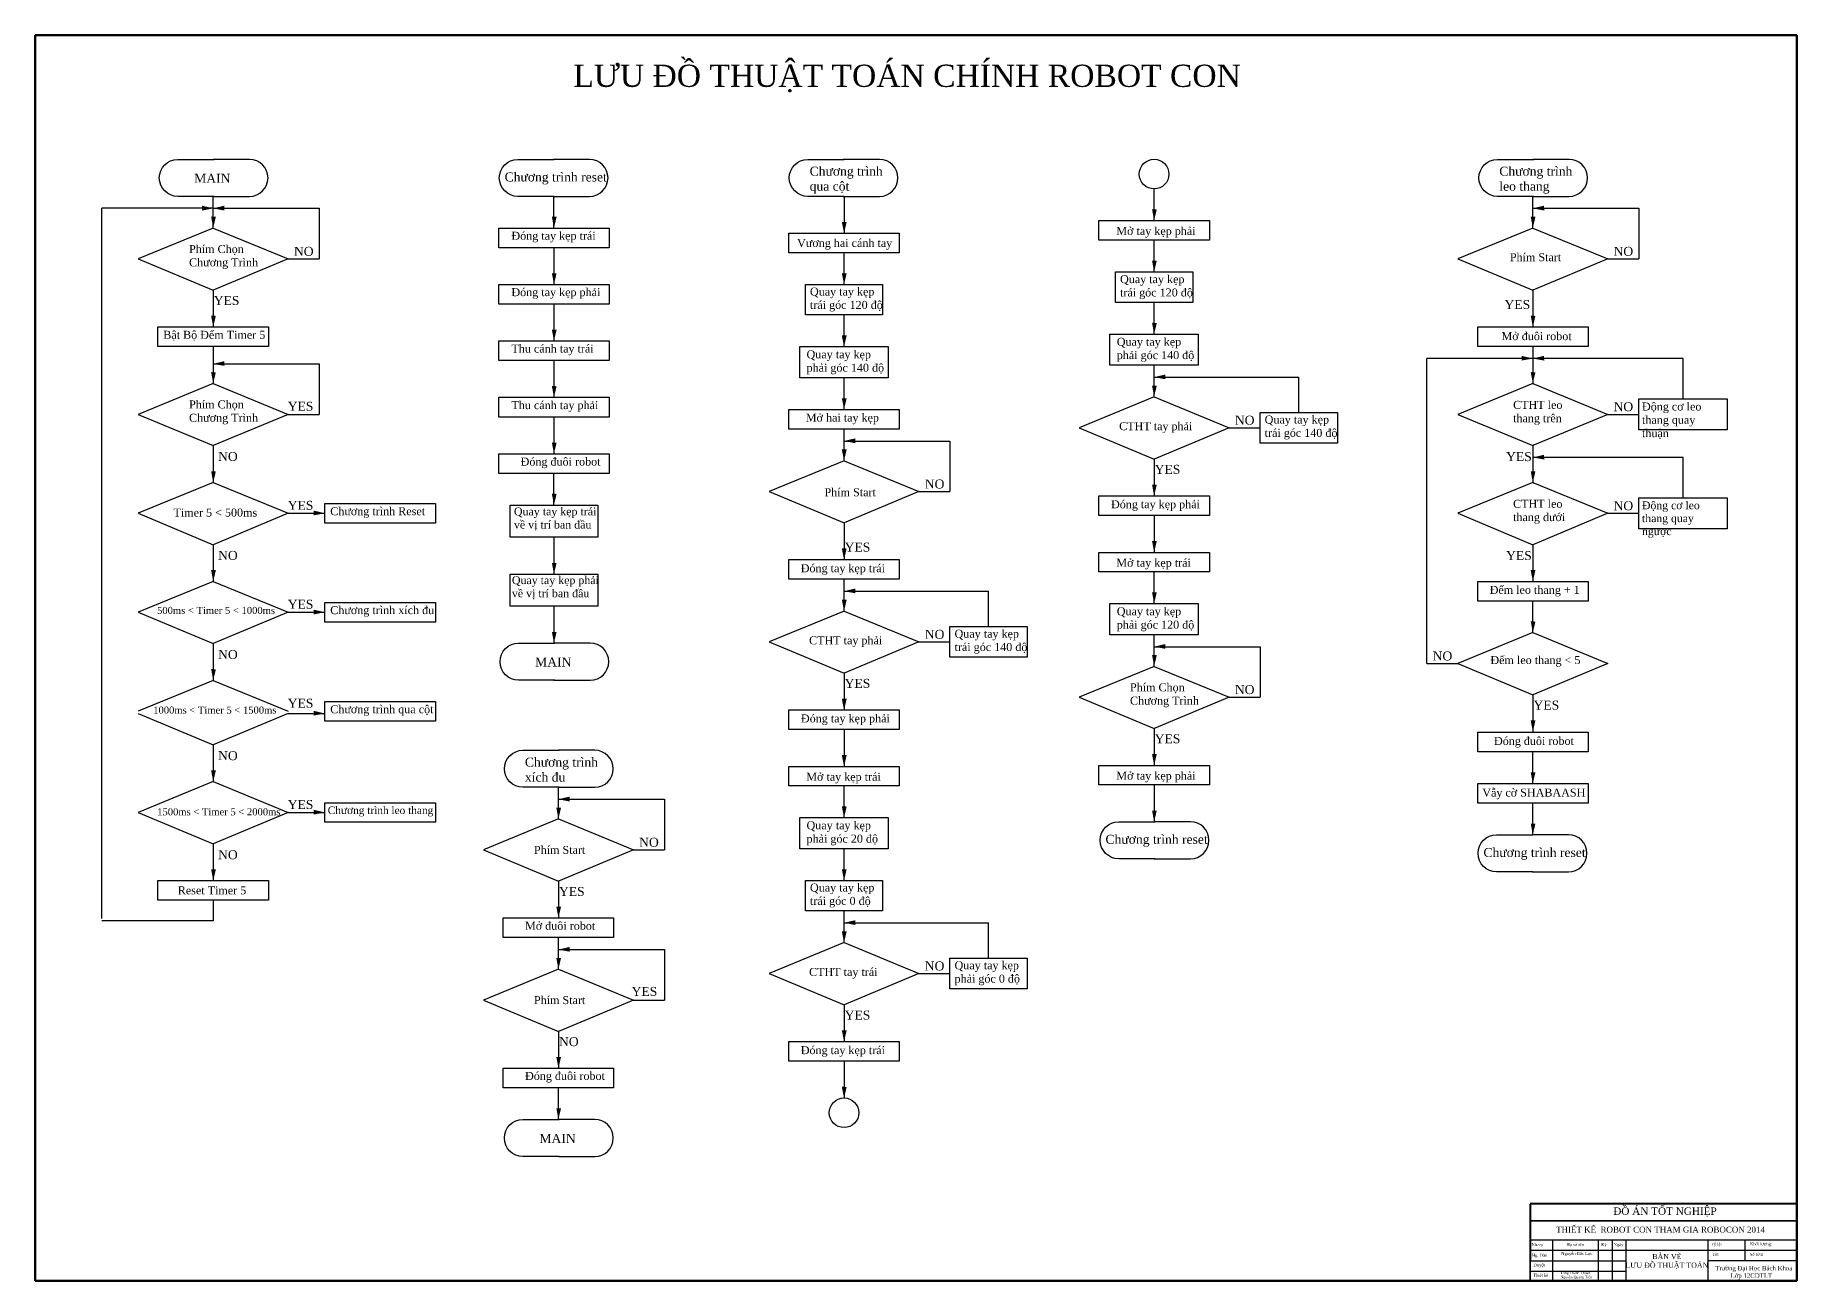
# Model space of a CAD drawing. Header units: millimetres. Extents: x 1065 to 3947, y -1468 to -625.
# Drawn here: x 2758 to 3947, y -1468 to -627 of the extents above; entities that cross this region are included whole.
import ezdxf

# ---------------------------------------------------------------- set-up
doc = ezdxf.new("R2010")
doc.units = ezdxf.units.MM
for name, color, linetype in [('DUONG BAO', 80, 'Continuous'), ('PARTS', 7, 'Continuous'), ('WIRE', 7, 'Continuous')]:
    doc.layers.add(name, color=color, linetype=linetype)
doc.layers.add('net dam', color=7, linetype='Continuous', lineweight=35)
doc.styles.add('Manh', font='times_0.ttf')

# ---------------------------------------------------------------- blocks, each defined once
blk = doc.blocks.new('dfasd')
at = {"layer": 'WIRE', "lineweight": 30}
for points in [[(9671.8, 757.21), (9659.71, 757.21, -1), (9659.71, 769.55)], [(9671.53, 757.21), (9683.61, 757.21, 1), (9683.61, 769.55)]]:
    blk.add_lwpolyline(points, format="xyb", dxfattribs=at)
for points in [[(9659.71, 769.55), (9671.8, 769.55)], [(9683.61, 769.55), (9671.53, 769.55)]]:
    blk.add_lwpolyline(points, dxfattribs=at)

msp = doc.modelspace()

# ---------------------------------------------------------------- linework, layer by layer
at = {"lineweight": 30}
for p, q in [((3304.1, -735.3), (3304.1, -760.2)), ((2803.1, -1222.9), (2803.1, -743.4)), ((2878.3, -743.4), (2803.1, -743.4)), ((2878.3, -743.4), (2949.9, -743.4)), ((2949.9, -743.4), (2949.9, -777.5)), ((3769, -743.4), (3840.6, -743.4)), ((3840.6, -743.4), (3840.6, -777.5)), ((3108.3, -770), (3108.3, -794.8)), ((2928.9, -777.5), (2949.9, -777.5)), ((3819.6, -777.5), (3840.6, -777.5)), ((2878.3, -798.7), (2878.3, -823.5)), ((3108.3, -808.1), (3108.3, -832.9)), ((3769, -798.7), (3769, -823.5)), ((2878.3, -836.8), (2878.3, -861.6)), ((3769, -836.8), (3769, -861.6)), ((2878.3, -848.4), (2949.9, -848.4)), ((2949.9, -848.4), (2949.9, -882.5)), ((3108.3, -846.2), (3108.3, -871)), ((3697.5, -1050.8), (3697.5, -844.8)), ((3769, -844.8), (3697.5, -844.8)), ((3870.4, -844.8), (3769, -844.8)), ((3870.4, -872), (3870.4, -844.8)), ((3513.4, -857.4), (3611, -857.4)), ((3611, -881.2), (3611, -857.4)), ((2928.9, -882.5), (2949.9, -882.5)), ((3108.3, -884.3), (3108.3, -909.1)), ((3564, -891.5), (3585, -891.5)), ((3819.6, -882.5), (3840.6, -882.5)), ((2878.3, -903.6), (2878.3, -928.5)), ((3304.1, -900.5), (3375.6, -900.5)), ((3375.6, -900.5), (3375.6, -934.6)), ((3769, -903.6), (3769, -928.5)), ((3513.4, -912.7), (3513.4, -937.6)), ((3870.4, -911.6), (3769, -911.6)), ((3870.4, -938.8), (3870.4, -911.6)), ((3354.6, -934.6), (3375.6, -934.6)), ((2928.9, -949.3), (2953.7, -949.3)), ((3513.4, -950.8), (3513.4, -975.7)), ((3819.6, -949.3), (3840.6, -949.3)), ((3304.1, -955.8), (3304.1, -980.6)), ((2878.3, -970.5), (2878.3, -995.3)), ((3108.3, -965.5), (3108.3, -990.4)), ((3769, -970.5), (3769, -995.3)), ((3304.1, -1001.9), (3401.7, -1001.9)), ((3401.7, -1025.8), (3401.7, -1001.9)), ((2928.9, -1016.1), (2953.7, -1016.1)), ((3108.3, -1012.1), (3108.3, -1037)), ((2878.3, -1037.3), (2878.3, -1062.2)), ((3354.6, -1036.1), (3375.6, -1036.1)), ((3513.4, -1039.4), (3585, -1039.4)), ((3585, -1039.4), (3585, -1073.5)), ((3304.1, -1057.2), (3304.1, -1082.1)), ((3697.5, -1050.8), (3718.5, -1050.8)), ((3564, -1073.5), (3585, -1073.5)), ((3769, -1071.9), (3769, -1096.8)), ((2928.9, -1084.5), (2953.7, -1084.5)), ((2878.3, -1105.6), (2878.3, -1130.5)), ((3304.1, -1095.3), (3304.1, -1120.2)), ((3513.4, -1094.6), (3513.4, -1119.5)), ((3513.4, -1132.7), (3513.4, -1157.6)), ((2928.9, -1151.3), (2953.7, -1151.3)), ((3111.3, -1142.4), (3182.9, -1142.4)), ((3182.9, -1142.4), (3182.9, -1176.5)), ((2878.3, -1172.5), (2878.3, -1197.3)), ((3161.9, -1176.5), (3182.9, -1176.5)), ((3111.3, -1197.7), (3111.3, -1222.5)), ((2878.3, -1210.6), (2878.3, -1224.4)), ((2878.3, -1224.4), (2803.1, -1224.4)), ((3304.1, -1225.8), (3401.7, -1225.8)), ((3401.7, -1249.7), (3401.7, -1225.8)), ((3111.3, -1243.9), (3182.9, -1243.9)), ((3182.9, -1243.9), (3182.9, -1278)), ((3354.6, -1260), (3375.6, -1260)), ((3161.9, -1278), (3182.9, -1278)), ((3304.1, -1281.2), (3304.1, -1306)), ((3111.3, -1299.1), (3111.3, -1324)), ((3304.1, -1319.3), (3304.1, -1344.1))]:
    msp.add_line(p, q, dxfattribs=at)
for points in [[(3071.1, -756.7), (3145.6, -756.7), (3145.6, -770), (3071.1, -770)], [(3266.8, -760.2), (3341.4, -760.2), (3341.4, -773.4), (3266.8, -773.4)], [(3476.1, -751.7), (3550.7, -751.7), (3550.7, -765), (3476.1, -765)], [(3071.1, -794.8), (3145.6, -794.8), (3145.6, -808.1), (3071.1, -808.1)], [(3278, -794.8), (3330.1, -794.8), (3330.1, -815.4), (3278, -815.4)], [(3487.3, -786.3), (3539.5, -786.3), (3539.5, -807), (3487.3, -807)], [(2841, -823.5), (2915.6, -823.5), (2915.6, -836.8), (2841, -836.8)], [(3483.6, -828.3), (3543.2, -828.3), (3543.2, -849.3), (3483.6, -849.3)], [(3731.8, -823.5), (3806.3, -823.5), (3806.3, -836.8), (3731.8, -836.8)], [(3071.1, -832.9), (3145.6, -832.9), (3145.6, -846.2), (3071.1, -846.2)], [(3274.3, -836.8), (3333.9, -836.8), (3333.9, -857.8), (3274.3, -857.8)], [(3071.1, -871), (3145.6, -871), (3145.6, -884.3), (3071.1, -884.3)], [(3266.8, -879.2), (3341.4, -879.2), (3341.4, -892.4), (3266.8, -892.4)], [(3840.6, -872), (3900.2, -872), (3900.2, -893), (3840.6, -893)], [(3585, -881.2), (3637.1, -881.2), (3637.1, -901.9), (3585, -901.9)], [(3071.1, -909.1), (3145.6, -909.1), (3145.6, -922.4), (3071.1, -922.4)], [(3476.1, -937.6), (3550.7, -937.6), (3550.7, -950.8), (3476.1, -950.8)], [(3840.6, -938.8), (3900.2, -938.8), (3900.2, -959.8), (3840.6, -959.8)], [(2953.7, -942.7), (3028.3, -942.7), (3028.3, -955.9), (2953.7, -955.9)], [(3078.7, -943.8), (3138, -943.8), (3138, -965.5), (3078.7, -965.5)], [(3266.8, -980.6), (3341.4, -980.6), (3341.4, -993.9), (3266.8, -993.9)], [(3476.1, -975.7), (3550.7, -975.7), (3550.7, -988.9), (3476.1, -988.9)], [(3078.7, -990.4), (3138, -990.4), (3138, -1012.1), (3078.7, -1012.1)], [(3731.8, -995.3), (3806.3, -995.3), (3806.3, -1008.6), (3731.8, -1008.6)], [(2953.7, -1009.5), (3028.3, -1009.5), (3028.3, -1022.8), (2953.7, -1022.8)], [(3483.6, -1010.3), (3543.2, -1010.3), (3543.2, -1031.3), (3483.6, -1031.3)], [(3375.6, -1025.8), (3427.8, -1025.8), (3427.8, -1046.4), (3375.6, -1046.4)], [(2953.7, -1076.4), (3028.3, -1076.4), (3028.3, -1089.6), (2953.7, -1089.6)], [(3266.8, -1082.1), (3341.4, -1082.1), (3341.4, -1095.3), (3266.8, -1095.3)], [(3731.8, -1097.2), (3806.3, -1097.2), (3806.3, -1110.4), (3731.8, -1110.4)], [(3266.8, -1120.2), (3341.4, -1120.2), (3341.4, -1133.4), (3266.8, -1133.4)], [(3476.1, -1119.5), (3550.7, -1119.5), (3550.7, -1132.7), (3476.1, -1132.7)], [(3731.8, -1131.8), (3806.3, -1131.8), (3806.3, -1145), (3731.8, -1145)], [(2953.7, -1144.7), (3028.3, -1144.7), (3028.3, -1157.9), (2953.7, -1157.9)], [(3274.3, -1154.8), (3333.9, -1154.8), (3333.9, -1175.8), (3274.3, -1175.8)], [(2841, -1197.3), (2915.6, -1197.3), (2915.6, -1210.6), (2841, -1210.6)], [(3278, -1197.2), (3330.1, -1197.2), (3330.1, -1217.8), (3278, -1217.8)], [(3074, -1222.5), (3148.6, -1222.5), (3148.6, -1235.8), (3074, -1235.8)], [(3375.6, -1249.7), (3427.8, -1249.7), (3427.8, -1270.3), (3375.6, -1270.3)], [(3266.8, -1306), (3341.4, -1306), (3341.4, -1319.3), (3266.8, -1319.3)], [(3074, -1324), (3148.6, -1324), (3148.6, -1337.2), (3074, -1337.2)]]:
    msp.add_lwpolyline(points, close=True, dxfattribs=at)
for centre in [(3513.4, -720.3), (3304.1, -1354.1)]:
    msp.add_circle(centre, 10, dxfattribs=at)
at = {"layer": 'DUONG BAO', "color": 7, "lineweight": 40}
for p, q in [((3767.2, -1415.4), (3947.2, -1415.4)), ((3767.2, -1415.8), (3767.2, -1453.8))]:
    msp.add_line(p, q, dxfattribs=at)
at = {"layer": 'DUONG BAO', "color": 7}
for p, q in [((3947.2, -1415.4), (3947.2, -1467.5)), ((3767.2, -1439.9), (3947.2, -1439.9)), ((3767.2, -1446.8), (3831.8, -1446.8)), ((3767.2, -1446.8), (3831.8, -1446.8)), ((3767.2, -1446.8), (3947.2, -1446.8)), ((3782.2, -1439.8), (3782.2, -1453.8)), ((3813.1, -1439.8), (3813.1, -1453.8)), ((3822.5, -1439.8), (3822.5, -1453.8)), ((3831.8, -1439.8), (3831.8, -1453.8)), ((3831.8, -1446.8), (3831.8, -1453.8)), ((3887.2, -1439.8), (3887.2, -1453.8)), ((3887.2, -1446.8), (3887.2, -1453.8)), ((3912.2, -1439.8), (3912.2, -1453.8)), ((3767.2, -1454), (3831.8, -1454)), ((3767.2, -1461.1), (3831.8, -1461.1)), ((3782.2, -1453.8), (3782.2, -1467.5)), ((3813.1, -1453.8), (3813.1, -1467.5)), ((3822.5, -1453.8), (3822.5, -1467.5)), ((3831.8, -1453.8), (3831.8, -1467.5)), ((3831.8, -1456.7), (3831.8, -1467.5)), ((3887.2, -1453.8), (3887.2, -1467.5)), ((3887.2, -1453.8), (3947.2, -1453.8)), ((3887.2, -1456.7), (3887.2, -1467.5)), ((3947.2, -1467.5), (3767.2, -1467.5))]:
    msp.add_line(p, q, dxfattribs=at)
at = {"layer": 'DUONG BAO', "color": 7, "lineweight": 30}
for points in [[(2870.7, -744.9), (2870.7, -741.6), (2878.3, -743.4)], [(2885.9, -744.9), (2885.9, -741.6), (2878.3, -743.4)], [(3512, -744.1), (3515.2, -744.2), (3513.4, -751.7)], [(3776.7, -744.9), (3776.6, -741.6), (3769, -743.4)], [(2876.9, -749.1), (2880.1, -749.1), (2878.3, -756.7)], [(3106.9, -749.1), (3110.1, -749.1), (3108.3, -756.7)], [(3302.6, -752.6), (3305.9, -752.6), (3304.1, -760.2)], [(3767.6, -749.1), (3770.8, -749.1), (3769, -756.7)], [(3512, -778.7), (3515.2, -778.8), (3513.4, -786.3)], [(3106.9, -787.2), (3110.1, -787.2), (3108.3, -794.8)], [(3302.6, -787.2), (3305.9, -787.2), (3304.1, -794.8)], [(2876.9, -815.9), (2880.1, -816), (2878.3, -823.5)], [(3767.6, -815.9), (3770.8, -816), (3769, -823.5)], [(3106.9, -825.3), (3110.1, -825.4), (3108.3, -832.9)], [(3302.6, -829.2), (3305.9, -829.2), (3304.1, -836.8)], [(3512, -820.7), (3515.2, -820.8), (3513.4, -828.3)], [(3761.4, -846.2), (3761.5, -843), (3769, -844.8)], [(3776.7, -846.2), (3776.6, -843), (3769, -844.8)], [(2876.9, -854), (2880.1, -854.1), (2878.3, -861.6)], [(2885.9, -849.8), (2885.9, -846.6), (2878.3, -848.4)], [(3521, -858.8), (3521, -855.6), (3513.4, -857.4)], [(3767.6, -854), (3770.8, -854.1), (3769, -861.6)], [(3106.9, -863.4), (3110.1, -863.5), (3108.3, -871)], [(3512, -863.1), (3515.2, -863.1), (3513.4, -870.7)], [(3302.6, -871.6), (3305.9, -871.6), (3304.1, -879.2)], [(3106.9, -901.5), (3110.1, -901.6), (3108.3, -909.1)], [(3311.7, -902), (3311.7, -898.7), (3304.1, -900.5)], [(3302.6, -906.2), (3305.9, -906.2), (3304.1, -913.8)], [(3776.7, -913), (3776.6, -909.8), (3769, -911.6)], [(2876.9, -920.9), (2880.1, -920.9), (2878.3, -928.5)], [(3767.6, -920.9), (3770.8, -920.9), (3769, -928.5)], [(3106.9, -936.1), (3110.1, -936.2), (3108.3, -943.8)], [(3512, -929.9), (3515.2, -930), (3513.4, -937.6)], [(2946.1, -950.7), (2946.2, -947.5), (2953.7, -949.3)], [(3302.6, -973), (3305.9, -973.1), (3304.1, -980.6)], [(3512, -968), (3515.2, -968.1), (3513.4, -975.7)], [(3106.9, -982.8), (3110.1, -982.8), (3108.3, -990.4)], [(2876.9, -987.7), (2880.1, -987.7), (2878.3, -995.3)], [(3767.6, -987.7), (3770.8, -987.7), (3769, -995.3)], [(3302.6, -1007.6), (3305.9, -1007.7), (3304.1, -1015.3)], [(3311.7, -1003.3), (3311.7, -1000.1), (3304.1, -1001.9)], [(3512, -1002.7), (3515.2, -1002.7), (3513.4, -1010.3)], [(2946.1, -1017.6), (2946.2, -1014.4), (2953.7, -1016.1)], [(3767.6, -1022.3), (3770.8, -1022.4), (3769, -1029.9)], [(3106.9, -1029.4), (3110.1, -1029.4), (3108.3, -1037)], [(3512, -1045), (3515.2, -1045.1), (3513.4, -1052.7)], [(3521, -1040.8), (3521, -1037.6), (3513.4, -1039.4)], [(2876.9, -1054.5), (2880.1, -1054.6), (2878.3, -1062.2)], [(3302.6, -1074.5), (3305.9, -1074.5), (3304.1, -1082.1)], [(2946.1, -1085.9), (2946.2, -1082.7), (2953.7, -1084.5)], [(3767.6, -1089.2), (3770.8, -1089.2), (3769, -1096.8)], [(3302.6, -1112.6), (3305.9, -1112.6), (3304.1, -1120.2)], [(3512, -1111.9), (3515.2, -1111.9), (3513.4, -1119.5)], [(2876.9, -1122.9), (2880.1, -1122.9), (2878.3, -1130.5)], [(3767.6, -1124.2), (3770.8, -1124.2), (3769, -1131.8)], [(3118.9, -1143.9), (3118.9, -1140.6), (3111.3, -1142.4)], [(2946.1, -1152.7), (2946.2, -1149.5), (2953.7, -1151.3)], [(3109.9, -1148.1), (3113.1, -1148.1), (3111.3, -1155.7)], [(3302.6, -1147.2), (3305.9, -1147.3), (3304.1, -1154.8)], [(3512, -1150), (3515.2, -1150), (3513.4, -1157.6)], [(3767.6, -1158.8), (3770.8, -1158.8), (3769, -1166.4)], [(2876.9, -1189.7), (2880.1, -1189.8), (2878.3, -1197.3)], [(3302.6, -1189.6), (3305.9, -1189.6), (3304.1, -1197.2)], [(3109.9, -1214.9), (3113.1, -1215), (3111.3, -1222.5)], [(3311.7, -1227.3), (3311.7, -1224.1), (3304.1, -1225.8)], [(3302.6, -1231.6), (3305.9, -1231.6), (3304.1, -1239.2)], [(3118.9, -1245.3), (3118.9, -1242.1), (3111.3, -1243.9)], [(3109.9, -1249.5), (3113.1, -1249.6), (3111.3, -1257.2)], [(3302.6, -1298.4), (3305.9, -1298.5), (3304.1, -1306)], [(3109.9, -1316.4), (3113.1, -1316.4), (3111.3, -1324)], [(3302.6, -1336.5), (3305.9, -1336.6), (3304.1, -1344.1)], [(3109.9, -1351), (3113.1, -1351), (3111.3, -1358.6)]]:
    msp.add_solid(points, dxfattribs=at)
at = {"layer": 'net dam'}
msp.add_line((3947, -1427.1), (3767.8, -1427.1), dxfattribs=at)
at = {"layer": 'net dam', "color": 7}
msp.add_line((3767.2, -1453.8), (3767.2, -1467.5), dxfattribs=at)
at = {"layer": 'net dam', "color": 7, "lineweight": 60}
msp.add_lwpolyline([(2758.2, -1467.5), (2758.2, -626.5), (3947.2, -626.5), (3947.2, -1467.5), (2758.2, -1467.5)], close=True, dxfattribs=at)
at = {"layer": 'PARTS', "lineweight": 30}
for p, q in [((2878.3, -756.7), (2878.3, -735.3)), ((3108.3, -756.7), (3108.3, -735.3)), ((3513.4, -751.7), (3513.4, -730.3)), ((3769, -756.7), (3769, -735.3)), ((2878.3, -756.7), (2827.7, -777.5)), ((2878.3, -756.7), (2928.9, -777.5)), ((3769, -756.7), (3718.5, -777.5)), ((3769, -756.7), (3819.6, -777.5)), ((3513.4, -786.3), (3513.4, -765)), ((2827.7, -777.5), (2878.3, -798.7)), ((2928.9, -777.5), (2878.3, -798.7)), ((3304.1, -794.8), (3304.1, -773.4)), ((3718.5, -777.5), (3769, -798.7)), ((3819.6, -777.5), (3769, -798.7)), ((3513.4, -828.3), (3513.4, -807)), ((3304.1, -836.8), (3304.1, -815.4)), ((3513.4, -870.7), (3513.4, -849.3)), ((2878.3, -861.6), (2827.7, -882.5)), ((2878.3, -861.6), (2928.9, -882.5)), ((3304.1, -879.2), (3304.1, -857.8)), ((3769, -861.6), (3718.5, -882.5)), ((3769, -861.6), (3819.6, -882.5)), ((3513.4, -870.7), (3462.8, -891.5)), ((3513.4, -870.7), (3564, -891.5)), ((2827.7, -882.5), (2878.3, -903.6)), ((2928.9, -882.5), (2878.3, -903.6)), ((3462.8, -891.5), (3513.4, -912.7)), ((3564, -891.5), (3513.4, -912.7)), ((3718.5, -882.5), (3769, -903.6)), ((3819.6, -882.5), (3769, -903.6)), ((3304.1, -913.8), (3304.1, -892.4)), ((3304.1, -913.8), (3253.5, -934.6)), ((3304.1, -913.8), (3354.6, -934.6)), ((3108.3, -943.8), (3108.3, -922.4)), ((2878.3, -928.5), (2827.7, -949.3)), ((2878.3, -928.5), (2928.9, -949.3)), ((3253.5, -934.6), (3304.1, -955.8)), ((3354.6, -934.6), (3304.1, -955.8)), ((3769, -928.5), (3718.5, -949.3)), ((3769, -928.5), (3819.6, -949.3)), ((2827.7, -949.3), (2878.3, -970.5)), ((2928.9, -949.3), (2878.3, -970.5)), ((3718.5, -949.3), (3769, -970.5)), ((3819.6, -949.3), (3769, -970.5)), ((2878.3, -995.3), (2827.7, -1016.1)), ((2878.3, -995.3), (2928.9, -1016.1)), ((3304.1, -1015.3), (3304.1, -993.9)), ((3513.4, -1010.3), (3513.4, -988.9)), ((3769, -1029.9), (3769, -1008.6)), ((2827.7, -1016.1), (2878.3, -1037.3)), ((2928.9, -1016.1), (2878.3, -1037.3)), ((3304.1, -1015.3), (3253.5, -1036.1)), ((3304.1, -1015.3), (3354.6, -1036.1)), ((3513.4, -1052.7), (3513.4, -1031.3)), ((3769, -1029.9), (3718.5, -1050.8)), ((3769, -1029.9), (3819.6, -1050.8)), ((3253.5, -1036.1), (3304.1, -1057.2)), ((3354.6, -1036.1), (3304.1, -1057.2)), ((3513.4, -1052.7), (3462.8, -1073.5)), ((3513.4, -1052.7), (3564, -1073.5)), ((3718.5, -1050.8), (3769, -1071.9)), ((3819.6, -1050.8), (3769, -1071.9)), ((2878.3, -1062.2), (2827.7, -1083)), ((2878.3, -1062.2), (2928.9, -1083)), ((3462.8, -1073.5), (3513.4, -1094.6)), ((3564, -1073.5), (3513.4, -1094.6)), ((2827.7, -1084.5), (2878.3, -1105.6)), ((2928.9, -1084.5), (2878.3, -1105.6)), ((3769, -1131.8), (3769, -1110.4)), ((2878.3, -1130.5), (2827.7, -1151.3)), ((2878.3, -1130.5), (2928.9, -1151.3)), ((3111.3, -1155.7), (3111.3, -1134.3)), ((3304.1, -1154.8), (3304.1, -1133.4)), ((2827.7, -1151.3), (2878.3, -1172.5)), ((2928.9, -1151.3), (2878.3, -1172.5)), ((3769, -1166.4), (3769, -1145)), ((3111.3, -1155.7), (3060.7, -1176.5)), ((3111.3, -1155.7), (3161.9, -1176.5)), ((3060.7, -1176.5), (3111.3, -1197.7)), ((3161.9, -1176.5), (3111.3, -1197.7)), ((3304.1, -1197.2), (3304.1, -1175.8)), ((3304.1, -1239.2), (3304.1, -1217.8)), ((3111.3, -1257.2), (3111.3, -1235.8)), ((3304.1, -1239.2), (3253.5, -1260)), ((3304.1, -1239.2), (3354.6, -1260)), ((3111.3, -1257.2), (3060.7, -1278)), ((3111.3, -1257.2), (3161.9, -1278)), ((3253.5, -1260), (3304.1, -1281.2)), ((3354.6, -1260), (3304.1, -1281.2)), ((3060.7, -1278), (3111.3, -1299.1)), ((3161.9, -1278), (3111.3, -1299.1)), ((3111.3, -1358.6), (3111.3, -1337.2))]:
    msp.add_line(p, q, dxfattribs=at)
at = {"layer": 'WIRE', "lineweight": 30}
for points in [[(3108.9, -1062), (3084.4, -1062, -1), (3084.4, -1037)], [(3108.3, -1062), (3132.8, -1062, 1), (3132.8, -1037)], [(3111.8, -1134.3), (3087.4, -1134.3, -1), (3087.4, -1109.3)], [(3111.3, -1134.3), (3135.8, -1134.3, 1), (3135.8, -1109.3)], [(3514, -1182.6), (3489.5, -1182.6, -1), (3489.5, -1157.6)], [(3513.4, -1182.6), (3537.9, -1182.6, 1), (3537.9, -1157.6)], [(3769, -1191.4), (3744.6, -1191.4, -1), (3744.6, -1166.4)], [(3768.5, -1191.4), (3793, -1191.4, 1), (3793, -1166.4)], [(3111.8, -1383.6), (3087.4, -1383.6, -1), (3087.4, -1358.6)], [(3111.3, -1383.6), (3135.8, -1383.6, 1), (3135.8, -1358.6)]]:
    msp.add_lwpolyline(points, format="xyb", dxfattribs=at)
for points in [[(3084.4, -1037), (3108.9, -1037)], [(3132.8, -1037), (3108.3, -1037)], [(3087.4, -1109.3), (3111.8, -1109.3)], [(3135.8, -1109.3), (3111.3, -1109.3)], [(3489.5, -1157.6), (3514, -1157.6)], [(3537.9, -1157.6), (3513.4, -1157.6)], [(3744.6, -1166.4), (3769, -1166.4)], [(3793, -1166.4), (3768.5, -1166.4)], [(3087.4, -1358.6), (3111.8, -1358.6)], [(3135.8, -1358.6), (3111.3, -1358.6)]]:
    msp.add_lwpolyline(points, dxfattribs=at)

# ---------------------------------------------------------------- block references
at = {"layer": 'net dam', "lineweight": 30, "xscale": 2.024999999999864, "yscale": 2.025000000000091, "zscale": 2.025}
for p in [(-16706.5, -2268.7), (-16477, -2268.7), (-16281.3, -2268.7), (-15815.8, -2268.7)]:
    msp.add_blockref('dfasd', p, dxfattribs=at)

# ---------------------------------------------------------------- texts
at = {"layer": 'DUONG BAO', "color": 7, "lineweight": 30, "attachment_point": 1, "style": 'Manh'}
for s, insert, char_height, width in [('\\pt255;L{\\fTimes New Roman|b0|i0|c163|p18;Ư}U {\\fTimes New Roman|b0|i0|c238|p18;Đ}Ồ THUẬT TOÁN CHÍNH ROBOT CON', (3121.4, -646.4), 15, 646.221), ('MAIN', (2865.5, -720.1), 6.07, 460.858), ('Chương trình reset', (3075, -719.2), 6.075, 460.858), ('Chương trình qua cột', (3280.9, -715.3), 6.075, 52.333), ('Chương trình leo thang', (3746.4, -715.3), 6.075, 52.333), ('Đóng tay kẹp trái', (3079.6, -759.2), 5.4, 66.72), ('Mở tay kẹp phải', (3487.9, -756), 5.4, 66.72), ('Phím Chọn Chương Trình', (2862, -768.2), 5.4, 60.639), ('NO', (2932.8, -769.4), 6.07, 460.858), ('Vương hai cánh tay', (3272.4, -764.1), 5.4, 66.72), ('NO', (3823.5, -769.4), 6.07, 460.858), ('Phím Start', (3753.5, -773.7), 5.4, 60.639), ('Quay tay kẹp trái góc 120 độ', (3281.1, -796.9), 5.4, 52.376), ('Quay tay kẹp trái góc 120 độ', (3490.4, -788.5), 5.4, 52.376), ('YES', (2878.7, -802.6), 6.07, 460.858), ('Đóng tay kẹp phải', (3079.6, -797.3), 5.4, 66.72), ('YES', (3749.9, -805.3), 6.07, 460.858), ('Bật Bộ Đếm Timer 5', (2844.6, -826.1), 5.4, 66.72), ('Quay tay kẹp phải góc 140 độ', (3488.2, -830.8), 5.4, 53.895), ('Mở đuôi robot', (3747.9, -827), 5.4, 70.148), ('Thu cánh tay trái', (3079.6, -835.4), 5.4, 66.72), ('Quay tay kẹp phải góc 140 độ', (3278.8, -839.3), 5.4, 53.895), ('Phím Chọn Chương Trình', (2862, -873.1), 5.4, 60.639), ('YES', (2928.6, -874), 6.07, 460.858), ('Thu cánh tay phải', (3079.6, -873.6), 5.4, 66.72), ('CTHT leo thang trên', (3755.7, -873.4), 5.4, 51.796), ('NO', (3823.5, -874.3), 6.07, 460.858), ('Động cơ leo thang quay thuận', (3842.7, -874.5), 5.4, 55.493), ('Mở hai tay kẹp', (3278.3, -882), 5.4, 66.72), ('CTHT tay phải', (3489.8, -887.8), 5.4, 60.639), ('NO', (3567.9, -883.4), 6.07, 460.858), ('Quay tay kẹp trái góc 140 độ', (3588, -883.3), 5.4, 52.376), ('NO', (2881.6, -907.9), 6.07, 460.858), ('Đóng đuôi robot', (3085.8, -911.7), 5.4, 66.72), ('YES', (3751, -908), 6.07, 460.858), ('NO', (3358.6, -926.5), 6.07, 460.858), ('YES', (3513.8, -916.6), 6.07, 460.858), ('Phím Start', (3290.9, -932.4), 5.4, 60.639), ('Timer 5 < 500ms', (2851.5, -946.1), 5.4, 60.639), ('YES', (2928.6, -940.9), 6.07, 460.858), ('Chương trình Reset', (2957.3, -945.2), 5.4, 66.72), ('Quay tay kẹp trái về vị trí ban đầu', (3081.3, -945.4), 5.325, 59.896), ('Đóng tay kẹp phải', (3484.3, -940.5), 5.4, 77.207), ('CTHT leo thang dưới', (3755.7, -940.2), 5.4, 51.796), ('NO', (3823.5, -941.2), 6.07, 460.858), ('Động cơ leo thang quay ngược', (3842.7, -941.3), 5.25, 56.331), ('NO', (2881.6, -974.7), 6.07, 460.858), ('YES', (3304.5, -969.1), 6.07, 460.858), ('YES', (3751, -974.8), 6.07, 460.858), ('Đóng tay kẹp trái', (3274.9, -983.7), 5.4, 70.148), ('Mở tay kẹp trái', (3487.9, -980), 5.4, 66.72), ('Quay tay kẹp phải về vị trí ban đầu', (3079.9, -991.8), 5.325, 59.896), ('Đếm leo thang + 1', (3739.9, -998.3), 5.4, 70.148), ('YES', (2928.6, -1007.7), 6.07, 460.858), ('500ms < Timer 5 < 1000ms', (2840.4, -1012.5), 4.725, 97.271), ('Chương trình xích đu', (2957.3, -1012), 5.4, 71.211), ('Quay tay kẹp phải góc 120 độ', (3488.2, -1012.8), 5.4, 53.895), ('CTHT tay phải', (3280.5, -1032.4), 5.4, 60.639), ('NO', (3358.6, -1028), 6.07, 460.858), ('Quay tay kẹp trái góc 140 độ', (3378.7, -1027.9), 5.4, 52.376), ('NO', (2881.6, -1041.6), 6.07, 460.858), ('NO', (3701.4, -1042.6), 6.07, 460.858), ('Đếm leo thang < 5', (3740.4, -1045.7), 5.4, 60.639), ('MAIN', (3095.6, -1046.7), 6.07, 460.858), ('YES', (3304.5, -1061.1), 6.07, 460.858), ('Phím Chọn Chương Trình', (3497.1, -1064.1), 5.4, 60.639), ('NO', (3567.9, -1065.3), 6.07, 460.858), ('1000ms < Timer 5 < 1500ms', (2837.8, -1079.8), 4.725, 97.271), ('YES', (2928.6, -1074.5), 6.07, 460.858), ('Chương trình qua cột', (2957.3, -1078.9), 5.4, 71.556), ('YES', (3769.5, -1075.8), 6.07, 460.858), ('Đóng tay kẹp phải', (3275, -1085.1), 5.4, 77.207), ('YES', (3513.8, -1098.5), 6.07, 460.858), ('Đóng đuôi robot', (3742.8, -1100.3), 5.4, 70.148), ('NO', (2881.6, -1109.9), 6.07, 460.858), ('Chương trình xích đu', (3088.7, -1114.3), 6.075, 52.333), ('Mở tay kẹp trái', (3278.6, -1124.5), 5.4, 66.72), ('Mở tay kẹp phải', (3487.9, -1123.8), 5.4, 66.72), ('Vẫy cờ SHABAASH', (3734.9, -1135.2), 5.4, 70.148), ('1500ms < Timer 5 < 2000ms', (2840.5, -1148.5), 4.725, 97.271), ('YES', (2928.6, -1142.9), 6.07, 460.858), ('Chương trình leo thang', (2955.6, -1147.3), 5.062, 75.233), ('Quay tay kẹp phải góc 20 độ', (3278.8, -1157.3), 5.4, 53.895), ('NO', (2881.6, -1176.8), 6.07, 460.858), ('Phím Start', (3094.8, -1173.9), 5.4, 60.639), ('NO', (3165.8, -1168.4), 6.07, 460.858), ('Chương trình reset', (3480.6, -1166.4), 6.075, 460.858), ('Chương trình reset', (3735.7, -1175.3), 6.075, 460.858), ('Quay tay kẹp trái góc 0 độ', (3281.1, -1199.3), 5.4, 52.376), ('Reset Timer 5', (2854.4, -1201.2), 5.4, 66.72), ('YES', (3111.7, -1201.6), 6.07, 460.858), ('Mở đuôi robot', (3088.8, -1225.1), 5.4, 66.72), ('CTHT tay trái', (3280.5, -1256.3), 5.4, 60.639), ('NO', (3358.6, -1251.9), 6.07, 460.858), ('Quay tay kẹp phải góc 0 độ', (3378.7, -1251.8), 5.4, 52.376), ('YES', (3160.7, -1269.1), 6.07, 460.858), ('Phím Start', (3094.8, -1275.3), 5.4, 60.639), ('YES', (3304.5, -1285.1), 6.07, 460.858), ('NO', (3111.7, -1303), 6.07, 460.858), ('Đóng tay kẹp trái', (3274.9, -1309.1), 5.4, 70.148), ('Đóng đuôi robot', (3088.8, -1326.5), 5.4, 66.72), ('MAIN', (3098.5, -1368.4), 6.07, 460.858)]:
    msp.add_mtext(s, dxfattribs=dict(at, insert=insert, char_height=char_height, width=width))
at = {"layer": 'DUONG BAO', "color": 7, "style": 'Manh'}
for s, insert, char_height, width, attachment_point in [('{\\fTimes New Roman|b0|i0|c238|p18;Đ}Ồ ÁN TỐT NGHIỆP', (3823.3, -1418), 5, 135.43, 1), ('THIẾT KẾ  ROBOT CON THAM GIA ROBOCON 2014', (3784.7, -1431), 4, 173.157, 1), ('Nh.vụ', (3768.2, -1442.1), 2, 35.023, 1), ('Hg. Dẫn ', (3768.3, -1449.3), 2, 35.023, 1), ('Nguyễn Đắc Lực', (3788.2, -1448.1), 2, 35.023, 1), ('Họ và tên', (3791.7, -1442.1), 2, 35.023, 1), ('Ký', (3815.2, -1442.1), 2, 35.023, 1), ('Ngày', (3823.6, -1442.1), 2, 35.023, 1), ('BẢN VẼ \\PL{\\fTimes New Roman|b0|i0|c163|p18;Ư}U {\\fTimes New Roman|b0|i0|c238|p18;Đ}Ồ THUẬT TOÁN', (3859.5, -1449.4), 3.5, 56, 2), ('^ITỷ lệ:  ', (3881.4, -1441.9), 2, 29.039, 1), ('Tờ:', (3890.1, -1448.7), 2, 35.023, 1), ('Khối l{\\fTimes New Roman|b0|i0|c163|p18;ư}ợng:', (3915.6, -1441.6), 2, 35.023, 1), ('Số tờ:1', (3915.6, -1448.7), 2, 35.023, 1), ('Thiết kế', (3769.3, -1462.7), 2, 35.023, 1), ('Duyệt', (3769.6, -1455.9), 2, 35.023, 1), ('Tống Thanh Thuận\\PNguyễn Quang Tiên', (3787.7, -1461.3), 1.7, 29.769, 1), ('Tr{\\fTimes New Roman|b0|i0|c163|p18;ư}ờng {\\fTimes New Roman|b0|i0|c238|p18;Đ}ại Học Bách Khoa\\P         Lớp 12CDTLT', (3892.2, -1457.5), 3, 250.195, 1)]:
    msp.add_mtext(s, dxfattribs=dict(at, insert=insert, char_height=char_height, width=width, attachment_point=attachment_point))

doc.saveas('drawing.dxf')
